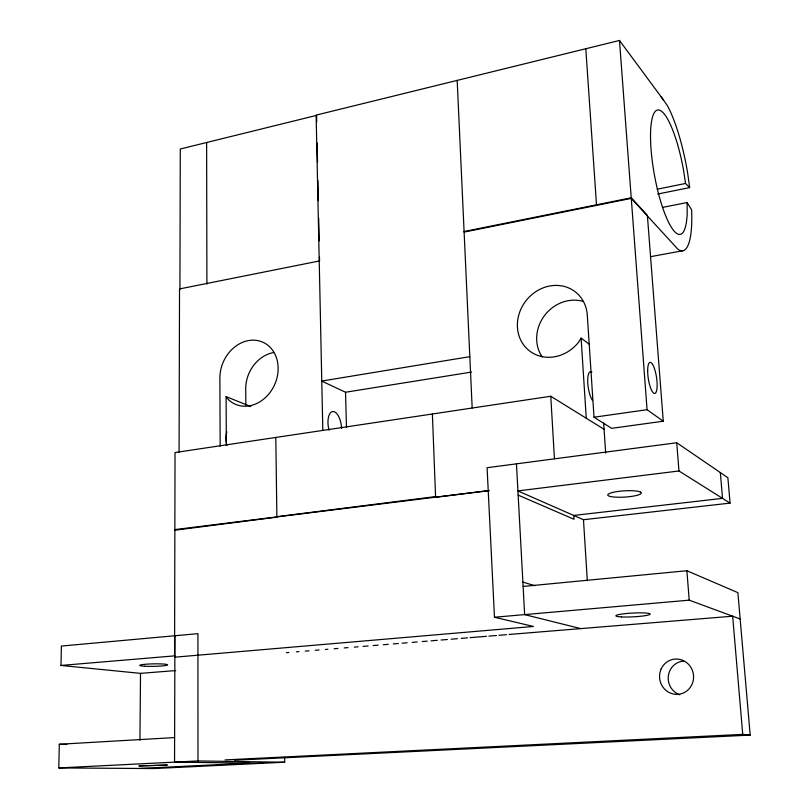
<?xml version="1.0" encoding="UTF-8"?>
<svg xmlns="http://www.w3.org/2000/svg" width="809" height="809" viewBox="0 0 809 809"><rect width="100%" height="100%" fill="white"/><g stroke="black" fill="none" stroke-linecap="round" stroke-linejoin="round"><path stroke-width="1.21" d="M179.082 452.211L179.527 288.934L319.565 260.923L319.484 257.161M179.922 289.531L180.286 149.008L316.582 115.374L316.713 121.643M174.936 635.743L174.542 762.129L262.753 763.281M275.808 437.447L276.88 517.133L174.835 530.229M139.937 740.215L140.513 673.371L60.978 665.453L61.393 646.057L197.922 633.659L197.983 760.945L58.804 767.933L59.3 744.27L174.613 737.575M588.992 344.037L581.105 338.091L578.506 342.288A37.366 33.482 -52.1 0 1 523.18 344.26A37.366 33.482 -52.1 0 1 541.181 288.702A37.366 33.482 -52.1 0 1 587.294 315.176L594.018 417.222L611.634 428.335L663.269 421.216L647.372 215.346L631.232 197.79L619.482 40.45L316.127 115.121L322.821 430.327M657.191 189.215L685.516 183.471L689.683 187.597L657.687 194.039M472.173 407.979L464.093 231.516L631.232 197.79L647.069 409.698L663.269 421.216M464.133 232.092L631.283 198.377L677.74 249.03A79.929 18.647 79.7 0 0 691.634 209.865L687.124 202.543L662.399 207.428M650.638 256.655L682.958 250.699M469.817 356.658L321.699 381.059L345.534 392.244L471.596 372.059M604.08 429.286L550.767 396.258L175.027 452.544L174.582 657.201L533.485 626.459L494.471 617.247L487.089 467.713L676.729 442.756L727.878 477.725L730.082 503.107L583.471 519.712L517.871 490.911L678.963 470.98L730.082 503.107M594.018 417.222L647.069 409.698M276.89 516.678L435.576 496.584L432.38 413.975M488.151 490.628L174.835 529.602M489.415 490.638L435.606 497.272L435.576 496.584M580.751 628.613L524.616 614.607L523.13 586.434L686.871 570.729L737.879 592.643L750.196 735.108L234.559 760.227M494.471 617.247L689.217 600.167L740.174 618.986M60.978 665.453L174.875 655.846M286.356 652.661L288.874 652.448M296.418 651.842L298.936 651.629M305.226 651.114L308.998 650.81M315.288 650.294L319.07 649.991M325.36 649.475L327.878 649.273M334.168 648.757L337.94 648.444M344.229 647.928L348.001 647.625M354.291 647.109L358.063 646.806M363.099 646.391L368.135 645.976M373.161 645.572L378.197 645.157M383.233 644.743L388.259 644.338M393.295 643.924L398.331 643.519M402.103 643.206L407.129 642.791M412.165 642.386L417.201 641.972M422.227 641.557L427.263 641.153M431.035 640.839L437.325 640.334M441.097 640.02L447.397 639.504M451.169 639.201L457.459 638.685M461.231 638.372L467.521 637.866M470.039 637.654L486.391 636.319M488.909 636.117L496.463 635.5M498.971 635.298L506.525 634.681M509.043 634.468L732.651 616.205L742.733 734.37L750.196 735.108M140.513 673.371L175.735 670.56M225.084 759.904L742.733 734.37M139.694 768.459L249.536 763.109M284.626 757.173L284.697 762.22L153.993 768.55L58.804 767.933M197.983 760.945L284.697 762.22M59.3 744.27L66.854 744.482M516.445 463.85L522.897 582.106L534.82 585.706M226.338 445.516L226.105 396.592L250.77 406.583M518.094 495.088L574.026 519.277L573.793 515.434L722.548 498.364L720.323 472.557M661.115 96.777L667.294 105.473A79.929 18.647 79.7 0 1 687.508 172.125L689.683 187.597M226.105 396.592L228.411 399.606A33.938 28.072 -65.9 0 0 274.261 385.468A33.938 28.072 -65.9 0 0 256.483 340.387A33.938 28.072 -65.9 0 0 219.886 377.995L220.159 446.214M619.482 40.45L663.613 100.154M685.516 183.471L683.585 170.365A63.254 14.754 79.7 0 0 654.329 112.673A63.254 14.754 79.7 0 0 662.065 205.84A63.254 14.754 79.7 0 0 687.185 213.687L687.124 202.543M676.729 442.756L678.963 470.98M686.871 570.729L689.217 600.167M585.797 48.762L596.506 204.798M603.656 423.006L605.678 453.091M581.105 338.091L586.252 418.243M583.471 519.712L587.324 580.72M550.767 396.258L554.428 458.652M522.897 582.106L523.13 586.434M457.176 80.324L464.093 231.516M345.534 392.244L346.464 427.263M317.148 142.971L317.532 161.8M317.917 180.619L318.331 200.693M318.685 218.268L319.151 240.849M245.855 405.107L245.714 388.896A32.997 27.577 -65.9 0 1 273.604 352.552M206.629 142.505L206.902 284.09M542.192 356.941A36.243 32.724 -51.5 0 1 544.336 315.803A36.243 32.724 -51.5 0 1 583.259 301.464M679.742 694.83A17.404 16.746 77.4 0 1 668.315 676.122A17.404 16.746 77.4 0 1 683.565 661.095M592.532 400.455A15.452 4.642 81.4 0 1 587.718 381.535A15.452 4.642 81.4 0 1 591.905 372.019M329.051 430.206A14.319 6.523 81.4 0 1 332.681 411.538A14.319 6.523 81.4 0 1 341.55 428.548M226.935 445.456A13.874 7.17 81.5 0 1 226.864 431.864M139.067 765.901L167.15 765.092L139.067 765.901M640.475 492.094L639.211 491.569A16.827 3.135 -3.5 0 0 610.926 492.924A16.827 3.135 -3.5 0 0 621.322 497.232A16.827 3.135 -3.5 0 0 640.829 492.236L640.475 492.094M661.216 668.8A17.697 17.009 79.1 0 0 677.831 694.344A17.697 17.009 79.1 0 0 690.643 666.98A17.697 17.009 79.1 0 0 661.216 668.8M144.589 666.222A13.935 1.244 -1.1 0 0 167.372 665.059A13.935 1.244 -1.1 0 0 149.078 664.017A13.935 1.244 -1.1 0 0 144.589 666.222M647.665 370.694A15.715 4.156 81.4 0 0 654.734 393.477A15.715 4.156 81.4 0 0 654.794 369.642A15.715 4.156 81.4 0 0 647.665 370.694M621.302 616.913A17.161 1.901 -2.9 0 0 649.708 614.537A17.161 1.901 -2.9 0 0 628.037 613.364A17.161 1.901 -2.9 0 0 621.302 616.913"/></g></svg>
